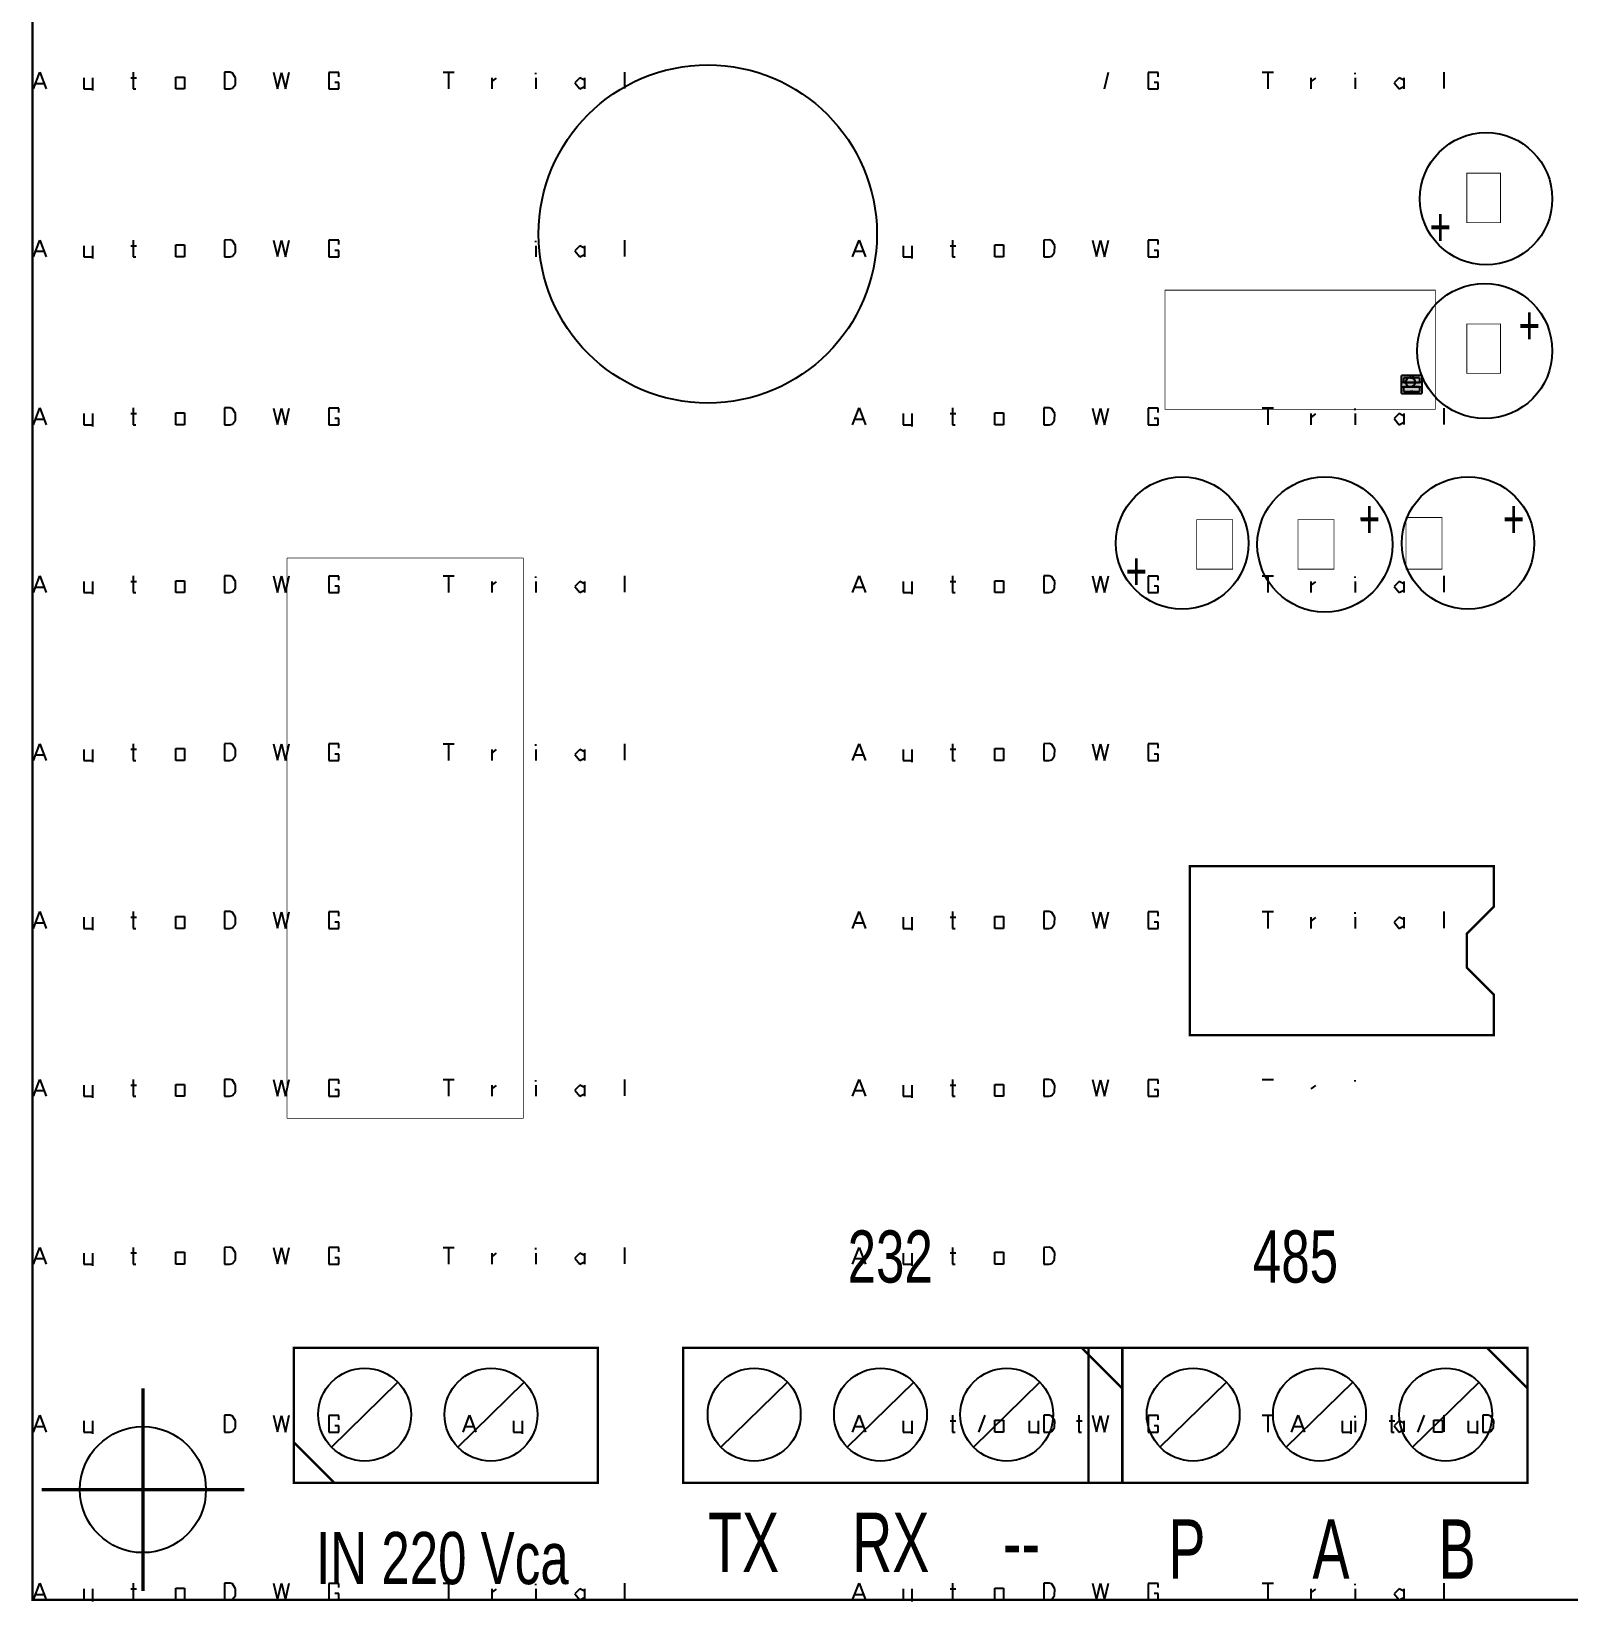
# Model space of a CAD drawing. Extents: x 108 to 261, y 58 to 185.
# Drawn here: x 107.6 to 165.5, y 58.1 to 117.2 of the extents above; entities that cross this region are included whole.
import ezdxf

# ---------------------------------------------------------------- set-up
doc = ezdxf.new("R2010")
doc.units = 0
doc.header["$MEASUREMENT"] = 0
doc.linetypes.add('atContinuous2', pattern=[0])
for name, color, linetype in [('at_Entity', 7, 'Continuous'), ('at_Rect', 7, 'Continuous'), ('at_Solid', 7, 'Continuous'), ('at_Text', 7, 'Continuous')]:
    doc.layers.add(name, color=color, linetype=linetype)
doc.styles.add('Style1', font='arial.ttf', dxfattribs={"height": 0.2})
doc.styles.add('Style4', font='', dxfattribs={"height": 0.2})
doc.styles.get('Style4').set_extended_font_data('Bank Gothic  Md  B T')

msp = doc.modelspace()

# ---------------------------------------------------------------- hatches: boundary and pattern name
at = {"layer": 'at_Solid'}
msp.add_hatch(color=7, dxfattribs=at).paths.add_polyline_path([(159.189, 103.528), (159.951, 103.528), (159.951, 104.206), (159.189, 104.206)])
msp.add_hatch(color=7, dxfattribs=at).paths.add_polyline_path([(159.189, 103.528), (159.951, 103.528), (159.951, 104.206), (159.189, 104.206)])

# ---------------------------------------------------------------- linework, layer by layer
at = {"color": 28, "true_color": 0x0a0a0a}
for p, q in [((107.709, 114.999), (107.95, 115.631)), ((107.95, 115.631), (108.191, 114.999)), ((109.605, 115.417), (109.605, 114.999)), ((109.936, 115.417), (109.936, 114.936)), ((111.377, 115.419), (111.591, 115.419)), ((111.469, 115.631), (111.469, 114.999)), ((113.063, 115.447), (113.389, 115.447)), ((113.063, 114.999), (113.063, 115.447)), ((113.389, 115.447), (113.389, 114.999)), ((114.902, 115.631), (114.9, 114.999)), ((115.109, 115.633), (114.902, 115.631)), ((115.203, 115.599), (115.109, 115.633)), ((115.314, 115.422), (115.203, 115.599)), ((115.31, 115.171), (115.314, 115.422)), ((116.74, 115.628), (116.89, 115.007)), ((116.89, 115.007), (117.04, 115.624)), ((117.04, 115.624), (117.19, 115)), ((117.19, 115), (117.339, 115.628)), ((119.208, 115.621), (118.827, 115.621)), ((118.827, 115.621), (118.827, 114.999)), ((119.204, 115.461), (119.208, 115.621)), ((107.797, 115.209), (108.099, 115.209)), ((109.605, 114.999), (109.936, 114.999)), ((111.469, 114.999), (111.568, 114.999)), ((113.389, 114.999), (113.063, 114.999)), ((114.9, 114.999), (115.104, 114.999)), ((115.104, 114.999), (115.201, 115.024)), ((115.201, 115.024), (115.31, 115.171)), ((118.827, 114.999), (119.204, 114.999)), ((119.208, 115.236), (119.056, 115.236)), ((119.204, 114.999), (119.208, 115.236)), ((138.536, 102.359), (138.777, 102.991)), ((138.777, 102.991), (139.017, 102.359)), ((142.296, 102.991), (142.296, 102.359)), ((145.729, 102.991), (145.727, 102.359)), ((145.936, 102.993), (145.729, 102.991)), ((146.03, 102.958), (145.936, 102.993)), ((146.14, 102.782), (146.03, 102.958)), ((147.567, 102.987), (147.717, 102.367)), ((147.717, 102.367), (147.867, 102.984)), ((147.867, 102.984), (148.016, 102.36)), ((148.016, 102.36), (148.166, 102.987)), ((150.035, 102.981), (149.653, 102.981)), ((149.653, 102.981), (149.653, 102.359)), ((150.031, 102.821), (150.035, 102.981)), ((138.624, 102.569), (138.925, 102.569)), ((140.432, 102.776), (140.432, 102.359)), ((140.432, 102.359), (140.763, 102.359)), ((140.763, 102.776), (140.763, 102.296)), ((142.204, 102.779), (142.418, 102.779)), ((142.296, 102.359), (142.395, 102.359)), ((143.89, 102.807), (144.216, 102.807)), ((143.89, 102.359), (143.89, 102.807)), ((144.216, 102.359), (143.89, 102.359)), ((144.216, 102.807), (144.216, 102.359)), ((145.727, 102.359), (145.931, 102.359)), ((145.931, 102.359), (146.027, 102.384)), ((146.027, 102.384), (146.136, 102.53)), ((146.136, 102.53), (146.14, 102.782)), ((149.653, 102.359), (150.031, 102.359)), ((150.035, 102.596), (149.883, 102.596)), ((150.031, 102.359), (150.035, 102.596)), ((107.709, 96.039), (107.95, 96.671)), ((107.95, 96.671), (108.191, 96.039)), ((109.605, 96.456), (109.605, 96.039)), ((109.936, 96.456), (109.936, 95.975)), ((111.377, 96.459), (111.591, 96.459)), ((111.469, 96.67), (111.469, 96.039)), ((113.063, 96.487), (113.389, 96.487)), ((113.063, 96.039), (113.063, 96.487)), ((113.389, 96.487), (113.389, 96.039)), ((114.902, 96.67), (114.9, 96.039)), ((115.109, 96.673), (114.902, 96.67)), ((115.203, 96.638), (115.109, 96.673)), ((115.314, 96.462), (115.203, 96.638)), ((115.31, 96.21), (115.314, 96.462)), ((116.74, 96.667), (116.89, 96.047)), ((116.89, 96.047), (117.04, 96.664)), ((117.04, 96.664), (117.19, 96.039)), ((117.19, 96.039), (117.339, 96.667)), ((119.208, 96.661), (118.827, 96.661)), ((118.827, 96.661), (118.827, 96.039)), ((119.204, 96.501), (119.208, 96.661)), ((107.797, 96.249), (108.099, 96.249)), ((109.605, 96.039), (109.936, 96.039)), ((111.469, 96.039), (111.568, 96.039)), ((113.389, 96.039), (113.063, 96.039)), ((114.9, 96.039), (115.104, 96.039)), ((115.104, 96.039), (115.201, 96.064)), ((115.201, 96.064), (115.31, 96.21)), ((118.827, 96.039), (119.204, 96.039)), ((119.208, 96.276), (119.056, 96.276)), ((119.204, 96.039), (119.208, 96.276)), ((138.536, 83.398), (138.777, 84.03)), ((138.777, 84.03), (139.017, 83.398)), ((142.296, 84.03), (142.296, 83.398)), ((145.729, 84.03), (145.727, 83.398)), ((145.936, 84.033), (145.729, 84.03)), ((146.03, 83.998), (145.936, 84.033)), ((146.14, 83.822), (146.03, 83.998)), ((147.567, 84.027), (147.717, 83.406)), ((147.717, 83.406), (147.867, 84.023)), ((147.867, 84.023), (148.016, 83.399)), ((148.016, 83.399), (148.166, 84.027)), ((150.035, 84.021), (149.653, 84.021)), ((149.653, 84.021), (149.653, 83.398)), ((150.031, 83.861), (150.035, 84.021)), ((138.624, 83.609), (138.925, 83.609)), ((140.432, 83.816), (140.432, 83.398)), ((140.432, 83.398), (140.763, 83.398)), ((140.763, 83.816), (140.763, 83.335)), ((142.204, 83.819), (142.418, 83.819)), ((142.296, 83.398), (142.395, 83.398)), ((143.89, 83.847), (144.216, 83.847)), ((143.89, 83.398), (143.89, 83.847)), ((144.216, 83.398), (143.89, 83.398)), ((144.216, 83.847), (144.216, 83.398)), ((145.727, 83.398), (145.931, 83.398)), ((145.931, 83.398), (146.027, 83.424)), ((146.027, 83.424), (146.136, 83.57)), ((146.136, 83.57), (146.14, 83.822)), ((149.653, 83.398), (150.031, 83.398)), ((150.035, 83.635), (149.883, 83.635)), ((150.031, 83.398), (150.035, 83.635)), ((107.709, 77.078), (107.95, 77.71)), ((107.95, 77.71), (108.191, 77.078)), ((109.605, 77.496), (109.605, 77.078)), ((109.936, 77.496), (109.936, 77.015)), ((111.377, 77.499), (111.591, 77.499)), ((111.469, 77.71), (111.469, 77.078)), ((113.063, 77.527), (113.389, 77.527)), ((113.063, 77.078), (113.063, 77.527)), ((113.389, 77.527), (113.389, 77.078)), ((114.902, 77.71), (114.9, 77.078)), ((115.109, 77.712), (114.902, 77.71)), ((115.203, 77.678), (115.109, 77.712)), ((115.314, 77.502), (115.203, 77.678)), ((115.31, 77.25), (115.314, 77.502)), ((116.74, 77.707), (116.89, 77.086)), ((116.89, 77.086), (117.04, 77.703)), ((117.04, 77.703), (117.19, 77.079)), ((117.19, 77.079), (117.339, 77.707)), ((119.208, 77.701), (118.827, 77.701)), ((118.827, 77.701), (118.827, 77.078)), ((119.204, 77.541), (119.208, 77.701)), ((107.797, 77.289), (108.099, 77.289)), ((109.605, 77.078), (109.936, 77.078)), ((111.469, 77.078), (111.568, 77.078)), ((113.389, 77.078), (113.063, 77.078)), ((114.9, 77.078), (115.104, 77.078)), ((115.104, 77.078), (115.201, 77.104)), ((115.201, 77.104), (115.31, 77.25)), ((118.827, 77.078), (119.204, 77.078)), ((119.208, 77.315), (119.056, 77.315)), ((119.204, 77.078), (119.208, 77.315)), ((123.879, 64.438), (124.12, 65.07)), ((124.12, 65.07), (124.361, 64.438)), ((138.536, 64.438), (138.777, 65.07)), ((138.777, 65.07), (139.017, 64.438)), ((142.296, 65.07), (142.296, 64.438)), ((143.288, 64.438), (143.529, 65.07)), ((145.729, 65.07), (145.727, 64.438)), ((145.936, 65.072), (145.729, 65.07)), ((146.03, 65.038), (145.936, 65.072)), ((146.14, 64.861), (146.03, 65.038)), ((147.048, 65.07), (147.048, 64.438)), ((147.567, 65.067), (147.717, 64.446)), ((147.717, 64.446), (147.867, 65.063)), ((147.867, 65.063), (148.016, 64.439)), ((148.016, 64.439), (148.166, 65.067)), ((150.035, 65.061), (149.653, 65.061)), ((149.653, 65.061), (149.653, 64.438)), ((150.031, 64.901), (150.035, 65.061)), ((155.056, 64.438), (155.297, 65.07)), ((155.297, 65.07), (155.538, 64.438)), ((158.816, 65.07), (158.816, 64.438)), ((159.809, 64.438), (160.049, 65.07)), ((162.249, 65.07), (162.247, 64.438)), ((162.456, 65.072), (162.249, 65.07)), ((162.55, 65.038), (162.456, 65.072)), ((162.661, 64.861), (162.55, 65.038)), ((123.968, 64.648), (124.269, 64.648)), ((125.775, 64.856), (125.775, 64.438)), ((125.775, 64.438), (126.106, 64.438)), ((126.106, 64.856), (126.106, 64.375)), ((138.624, 64.648), (138.925, 64.648)), ((140.432, 64.856), (140.432, 64.438)), ((140.432, 64.438), (140.763, 64.438)), ((140.763, 64.856), (140.763, 64.375)), ((142.204, 64.859), (142.418, 64.859)), ((142.296, 64.438), (142.395, 64.438)), ((143.89, 64.887), (144.216, 64.887)), ((143.89, 64.438), (143.89, 64.887)), ((144.216, 64.438), (143.89, 64.438)), ((144.216, 64.887), (144.216, 64.438)), ((145.184, 64.856), (145.184, 64.438)), ((145.184, 64.438), (145.515, 64.438)), ((145.515, 64.856), (145.515, 64.375)), ((145.727, 64.438), (145.931, 64.438)), ((145.931, 64.438), (146.027, 64.464)), ((146.027, 64.464), (146.136, 64.61)), ((146.136, 64.61), (146.14, 64.861)), ((146.956, 64.859), (147.17, 64.859)), ((147.048, 64.438), (147.147, 64.438)), ((149.653, 64.438), (150.031, 64.438)), ((150.035, 64.675), (149.883, 64.675)), ((150.031, 64.438), (150.035, 64.675)), ((155.145, 64.648), (155.446, 64.648)), ((156.952, 64.856), (156.952, 64.438)), ((156.952, 64.438), (157.283, 64.438)), ((157.283, 64.856), (157.283, 64.375)), ((158.724, 64.859), (158.938, 64.859)), ((158.816, 64.438), (158.916, 64.438)), ((160.41, 64.887), (160.736, 64.887)), ((160.41, 64.438), (160.41, 64.887)), ((160.736, 64.438), (160.41, 64.438)), ((160.736, 64.887), (160.736, 64.438)), ((161.704, 64.856), (161.704, 64.438)), ((161.704, 64.438), (162.035, 64.438)), ((162.035, 64.856), (162.035, 64.375)), ((162.247, 64.438), (162.451, 64.438)), ((162.451, 64.438), (162.548, 64.464)), ((162.548, 64.464), (162.657, 64.61)), ((162.657, 64.61), (162.661, 64.861)), ((107.709, 58.118), (107.95, 58.75)), ((107.95, 58.75), (108.191, 58.118)), ((109.605, 58.536), (109.605, 58.118)), ((109.936, 58.536), (109.936, 58.055)), ((111.377, 58.538), (111.591, 58.538)), ((111.469, 58.75), (111.469, 58.118)), ((113.063, 58.566), (113.389, 58.566)), ((113.063, 58.118), (113.063, 58.566)), ((113.389, 58.566), (113.389, 58.118)), ((114.902, 58.75), (114.9, 58.118)), ((115.109, 58.752), (114.902, 58.75)), ((115.203, 58.718), (115.109, 58.752)), ((115.314, 58.541), (115.203, 58.718)), ((115.31, 58.29), (115.314, 58.541)), ((116.74, 58.747), (116.89, 58.126)), ((116.89, 58.126), (117.04, 58.743)), ((117.04, 58.743), (117.19, 58.119)), ((117.19, 58.119), (117.339, 58.747)), ((119.208, 58.74), (118.827, 58.74)), ((118.827, 58.74), (118.827, 58.118)), ((119.204, 58.58), (119.208, 58.74)), ((107.797, 58.328), (108.099, 58.328)), ((109.605, 58.118), (109.936, 58.118)), ((111.469, 58.118), (111.568, 58.118)), ((113.389, 58.118), (113.063, 58.118)), ((114.9, 58.118), (115.104, 58.118)), ((115.104, 58.118), (115.201, 58.143)), ((115.201, 58.143), (115.31, 58.29)), ((118.827, 58.118), (119.204, 58.118)), ((119.208, 58.355), (119.056, 58.355)), ((119.204, 58.118), (119.208, 58.355))]:
    msp.add_line(p, q, dxfattribs=at)
for p, q in [((118.925, 63.874), (121.425, 66.316)), ((123.677, 63.874), (126.177, 66.316)), ((133.581, 63.874), (136.082, 66.316)), ((138.333, 63.874), (140.834, 66.316)), ((143.086, 63.874), (145.586, 66.316)), ((150.102, 63.874), (152.602, 66.316)), ((154.854, 63.874), (157.354, 66.316)), ((159.606, 63.874), (162.107, 66.316))]:
    msp.add_line(p, q)
for centre in [(120.175, 65.095), (124.927, 65.095), (134.831, 65.095), (139.584, 65.095), (144.336, 65.095), (151.352, 65.095), (156.104, 65.095), (160.856, 65.095)]:
    msp.add_circle(centre, 1.748)
at = {"layer": 'at_Entity', "color": 28, "true_color": 0x0d0d0d}
for p, q in [((153.952, 115.631), (154.37, 115.631)), ((154.16, 115.631), (154.16, 114.999)), ((155.783, 115.416), (155.783, 114.999)), ((155.788, 115.276), (155.965, 115.409)), ((157.44, 115.418), (157.44, 114.999)), ((157.442, 115.551), (157.442, 115.607)), ((159.103, 115.416), (158.914, 115.227)), ((159.278, 115.327), (159.103, 115.416)), ((159.276, 115.418), (159.276, 115.003)), ((160.783, 115.628), (160.78, 115.012)), ((158.914, 115.227), (159.098, 114.999)), ((159.098, 114.999), (159.278, 115.089)), ((126.613, 109.098), (126.613, 108.679)), ((126.615, 109.231), (126.615, 109.287)), ((128.276, 109.096), (128.087, 108.907)), ((128.087, 108.907), (128.272, 108.679)), ((128.272, 108.679), (128.451, 108.769)), ((128.451, 109.007), (128.276, 109.096)), ((128.449, 109.098), (128.449, 108.682)), ((129.956, 109.308), (129.954, 108.691)), ((153.952, 96.67), (154.37, 96.67)), ((154.16, 96.67), (154.16, 96.039)), ((155.783, 96.456), (155.783, 96.039)), ((155.788, 96.315), (155.965, 96.449)), ((157.44, 96.458), (157.44, 96.039)), ((157.442, 96.591), (157.442, 96.647)), ((159.103, 96.456), (158.914, 96.266)), ((159.278, 96.367), (159.103, 96.456)), ((159.276, 96.458), (159.276, 96.042)), ((160.783, 96.668), (160.78, 96.051)), ((158.914, 96.266), (159.098, 96.039)), ((159.098, 96.039), (159.278, 96.129)), ((123.125, 90.35), (123.543, 90.35)), ((123.333, 90.35), (123.333, 89.718)), ((124.957, 90.135), (124.957, 89.718)), ((124.961, 89.995), (125.139, 90.128)), ((126.613, 90.138), (126.613, 89.718)), ((126.615, 90.271), (126.615, 90.327)), ((128.276, 90.135), (128.087, 89.946)), ((128.087, 89.946), (128.272, 89.718)), ((128.451, 90.047), (128.276, 90.135)), ((128.449, 90.138), (128.449, 89.722)), ((129.956, 90.348), (129.954, 89.731)), ((128.272, 89.718), (128.451, 89.809)), ((153.952, 77.71), (154.37, 77.71)), ((155.788, 77.355), (155.965, 77.488)), ((157.442, 77.631), (157.442, 77.687)), ((123.125, 71.39), (123.543, 71.39)), ((123.333, 71.39), (123.333, 70.758)), ((124.957, 71.175), (124.957, 70.758)), ((124.961, 71.035), (125.139, 71.168)), ((126.613, 71.177), (126.613, 70.758)), ((126.615, 71.311), (126.615, 71.367)), ((128.276, 71.175), (128.087, 70.986)), ((128.087, 70.986), (128.272, 70.758)), ((128.451, 71.086), (128.276, 71.175)), ((128.449, 71.177), (128.449, 70.762)), ((129.956, 71.388), (129.954, 70.771)), ((128.272, 70.758), (128.451, 70.848)), ((153.952, 58.75), (154.37, 58.75)), ((154.16, 58.75), (154.16, 58.118)), ((155.783, 58.535), (155.783, 58.118)), ((155.788, 58.395), (155.965, 58.528)), ((157.44, 58.537), (157.44, 58.118)), ((157.442, 58.67), (157.442, 58.726)), ((159.103, 58.535), (158.914, 58.346)), ((159.278, 58.446), (159.103, 58.535)), ((159.276, 58.537), (159.276, 58.122)), ((160.783, 58.747), (160.78, 58.131)), ((158.914, 58.346), (159.098, 58.118)), ((159.098, 58.118), (159.278, 58.208))]:
    msp.add_line(p, q, dxfattribs=at)
at = {"layer": 'at_Entity', "color": 0}
for points in [[(260.514, 184.52, 0.0897, 0.0897, 0), (107.679, 184.52, 0.0897, 0.0897, 0), (107.679, 58.118, 0.0897, 0.0897, 0), (260.514, 58.118, 0.0897, 0.0897, 0), (260.514, 184.52, 0.0897, 0.0897, 0)], [(162.917, 111.83, 0.0299, 0.0299, 0), (161.646, 111.83, 0.0299, 0.0299, 0), (161.646, 109.967, 0.0299, 0.0299, 0), (162.917, 109.967, 0.0299, 0.0299, 0), (162.917, 111.83, 0.0299, 0.0299, 0)], [(160.46, 107.425, 0.0299, 0.0299, 0), (150.293, 107.425, 0.0299, 0.0299, 0), (150.293, 102.935, 0.0299, 0.0299, 0), (160.46, 102.935, 0.0299, 0.0299, 0), (160.46, 107.425, 0.0299, 0.0299, 0)], [(162.917, 106.154, 0.0299, 0.0299, 0), (161.646, 106.154, 0.0299, 0.0299, 0), (161.646, 104.29, 0.0299, 0.0299, 0), (162.917, 104.29, 0.0299, 0.0299, 0), (162.917, 106.154, 0.0299, 0.0299, 0)], [(152.835, 98.784, 0.0299, 0.0299, 0), (151.479, 98.784, 0.0299, 0.0299, 0), (151.479, 96.92, 0.0299, 0.0299, 0), (152.835, 96.92, 0.0299, 0.0299, 0), (152.835, 98.784, 0.0299, 0.0299, 0)], [(156.647, 98.784, 0.0299, 0.0299, 0), (155.292, 98.784, 0.0299, 0.0299, 0), (155.292, 96.92, 0.0299, 0.0299, 0), (156.647, 96.92, 0.0299, 0.0299, 0), (156.647, 98.784, 0.0299, 0.0299, 0)], [(160.714, 98.868, 0.0299, 0.0299, 0), (159.358, 98.868, 0.0299, 0.0299, 0), (159.358, 96.92, 0.0299, 0.0299, 0), (160.714, 96.92, 0.0299, 0.0299, 0), (160.714, 98.868, 0.0299, 0.0299, 0)], [(117.252, 97.343, 0.0299, 0.0299, 0), (126.148, 97.343, 0.0299, 0.0299, 0)], [(117.252, 97.343, 0.0299, 0.0299, 0), (117.252, 76.248, 0.0299, 0.0299, 0)], [(126.148, 97.343, 0.0299, 0.0299, 0), (126.148, 76.248, 0.0299, 0.0299, 0)], [(162.662, 85.737, 0.0897, 0.0897, 0), (162.662, 84.212, 0.0897, 0.0897, 0), (161.646, 83.195, 0.0897, 0.0897, 0), (161.646, 81.924, 0.0897, 0.0897, 0), (162.662, 80.908, 0.0897, 0.0897, 0), (162.662, 79.383, 0.0897, 0.0897, 0), (151.225, 79.383, 0.0897, 0.0897, 0), (151.225, 85.737, 0.0897, 0.0897, 0), (162.662, 85.737, 0.0897, 0.0897, 0)], [(117.252, 76.248, 0.0299, 0.0299, 0), (126.148, 76.248, 0.0299, 0.0299, 0)], [(128.944, 67.607, 0.0897, 0.0897, 0), (117.507, 67.607, 0.0897, 0.0897, 0), (117.507, 62.523, 0.0897, 0.0897, 0), (128.944, 62.523, 0.0897, 0.0897, 0), (128.944, 67.607, 0.0897, 0.0897, 0)], [(148.684, 67.607, 0.0897, 0.0897, 0), (132.163, 67.607, 0.0897, 0.0897, 0), (132.163, 62.523, 0.0897, 0.0897, 0), (148.684, 62.523, 0.0897, 0.0897, 0), (148.684, 67.607, 0.0897, 0.0897, 0)], [(147.159, 67.607, 0.0897, 0.0897, 0), (148.684, 66.082, 0.0897, 0.0897, 0)], [(163.933, 67.607, 0.0897, 0.0897, 0), (147.413, 67.607, 0.0897, 0.0897, 0), (147.413, 62.523, 0.0897, 0.0897, 0), (163.933, 62.523, 0.0897, 0.0897, 0), (163.933, 67.607, 0.0897, 0.0897, 0)], [(162.408, 67.607, 0.0897, 0.0897, 0), (163.933, 66.082, 0.0897, 0.0897, 0)], [(111.83, 58.457, 0.12, 0.12, 0), (111.83, 66.082, 0.12, 0.12, 0)], [(119.032, 62.523, 0.0897, 0.0897, 0), (117.507, 64.048, 0.0897, 0.0897, 0)], [(108.018, 62.269, 0.12, 0.12, 0), (115.643, 62.269, 0.12, 0.12, 0)]]:
    msp.add_lwpolyline(points, format="xyseb", dxfattribs=at)
at = {"layer": 'at_Entity', "color": 0, "linetype": 'atContinuous2'}
for centre, radius in [((133.085, 109.538), 6.364), ((162.374, 110.864), 2.491), ((162.322, 105.136), 2.543), ((159.528, 103.959), 0.177), ((150.937, 97.902), 2.491), ((156.307, 97.85), 2.543), ((161.697, 97.902), 2.491), ((111.83, 62.269), 2.372)]:
    msp.add_circle(centre, radius, dxfattribs=at)
at = {"layer": 'at_Rect', "color": 28, "true_color": 0x0b0b0b}
for p, q in [((123.125, 115.631), (123.543, 115.631)), ((123.333, 115.631), (123.333, 114.999)), ((124.957, 115.416), (124.957, 114.999)), ((124.961, 115.276), (125.139, 115.409)), ((126.613, 115.418), (126.613, 114.999)), ((126.615, 115.551), (126.615, 115.607)), ((128.276, 115.416), (128.087, 115.227)), ((128.451, 115.327), (128.276, 115.416)), ((128.449, 115.418), (128.449, 115.003)), ((129.956, 115.628), (129.954, 115.012)), ((128.087, 115.227), (128.272, 114.999)), ((128.272, 114.999), (128.451, 115.089)), ((153.952, 102.991), (154.37, 102.991)), ((154.16, 102.991), (154.16, 102.359)), ((157.442, 102.911), (157.442, 102.967)), ((160.783, 102.988), (160.78, 102.371)), ((155.783, 102.776), (155.783, 102.359)), ((155.788, 102.636), (155.965, 102.769)), ((157.44, 102.778), (157.44, 102.359)), ((159.103, 102.776), (158.914, 102.587)), ((158.914, 102.587), (159.098, 102.359)), ((159.098, 102.359), (159.278, 102.449)), ((159.278, 102.687), (159.103, 102.776)), ((159.276, 102.778), (159.276, 102.362)), ((123.125, 96.67), (123.543, 96.67)), ((123.333, 96.67), (123.333, 96.039)), ((124.957, 96.456), (124.957, 96.039)), ((124.961, 96.315), (125.139, 96.449)), ((126.613, 96.458), (126.613, 96.039)), ((126.615, 96.591), (126.615, 96.647)), ((128.276, 96.456), (128.087, 96.266)), ((128.451, 96.367), (128.276, 96.456)), ((128.449, 96.458), (128.449, 96.042)), ((129.956, 96.668), (129.954, 96.051)), ((128.087, 96.266), (128.272, 96.039)), ((128.272, 96.039), (128.451, 96.129)), ((153.952, 84.03), (154.37, 84.03)), ((154.16, 84.03), (154.16, 83.398)), ((157.442, 83.951), (157.442, 84.007)), ((160.783, 84.028), (160.78, 83.411)), ((155.783, 83.815), (155.783, 83.398)), ((155.788, 83.675), (155.965, 83.808)), ((157.44, 83.818), (157.44, 83.398)), ((159.103, 83.815), (158.914, 83.626)), ((158.914, 83.626), (159.098, 83.398)), ((159.098, 83.398), (159.278, 83.488)), ((159.278, 83.727), (159.103, 83.815)), ((159.276, 83.818), (159.276, 83.402)), ((123.125, 77.71), (123.543, 77.71)), ((123.333, 77.71), (123.333, 77.078)), ((124.957, 77.495), (124.957, 77.078)), ((124.961, 77.355), (125.139, 77.488)), ((126.613, 77.498), (126.613, 77.078)), ((126.615, 77.631), (126.615, 77.687)), ((128.276, 77.495), (128.087, 77.306)), ((128.451, 77.407), (128.276, 77.495)), ((128.449, 77.498), (128.449, 77.082)), ((129.956, 77.708), (129.954, 77.091)), ((128.087, 77.306), (128.272, 77.078)), ((128.272, 77.078), (128.451, 77.168)), ((153.952, 65.07), (154.37, 65.07)), ((154.16, 65.07), (154.16, 64.438)), ((157.442, 64.99), (157.442, 65.047)), ((160.783, 65.068), (160.78, 64.451)), ((157.44, 64.857), (157.44, 64.438)), ((159.103, 64.855), (158.914, 64.666)), ((158.914, 64.666), (159.098, 64.438)), ((159.098, 64.438), (159.278, 64.528)), ((159.278, 64.766), (159.103, 64.855)), ((159.276, 64.857), (159.276, 64.442)), ((123.125, 58.75), (123.543, 58.75)), ((123.333, 58.75), (123.333, 58.118)), ((124.957, 58.535), (124.957, 58.118)), ((124.961, 58.395), (125.139, 58.528)), ((126.613, 58.537), (126.613, 58.118)), ((126.615, 58.67), (126.615, 58.726)), ((128.276, 58.535), (128.087, 58.346)), ((128.451, 58.446), (128.276, 58.535)), ((128.449, 58.537), (128.449, 58.122)), ((129.956, 58.747), (129.954, 58.131)), ((128.087, 58.346), (128.272, 58.118)), ((128.272, 58.118), (128.451, 58.208))]:
    msp.add_line(p, q, dxfattribs=at)
at = {"layer": 'at_Rect', "color": 7, "linetype": 'atContinuous2'}
for p, q in [((159.951, 104.206), (159.189, 104.206)), ((159.189, 103.528), (159.189, 104.206)), ((159.867, 104.121), (159.274, 104.121)), ((159.274, 103.951), (159.274, 104.121)), ((159.612, 104.206), (159.528, 104.206)), ((159.528, 104.121), (159.528, 104.206)), ((159.528, 104.121), (159.612, 104.121)), ((159.612, 104.206), (159.612, 104.121)), ((159.867, 104.121), (159.867, 103.951)), ((159.951, 104.206), (159.951, 103.528)), ((159.951, 103.951), (159.189, 103.951)), ((159.189, 103.782), (159.189, 103.951)), ((159.189, 103.782), (159.951, 103.782)), ((159.189, 103.528), (159.951, 103.528)), ((159.274, 103.951), (159.867, 103.951)), ((159.867, 103.782), (159.274, 103.782)), ((159.274, 103.613), (159.274, 103.782)), ((159.274, 103.613), (159.867, 103.613)), ((159.612, 103.613), (159.528, 103.613)), ((159.528, 103.528), (159.528, 103.613)), ((159.528, 103.528), (159.612, 103.528)), ((159.612, 103.613), (159.612, 103.528)), ((159.867, 103.782), (159.867, 103.613)), ((159.951, 103.951), (159.951, 103.782))]:
    msp.add_line(p, q, dxfattribs=at)
at = {"layer": 'at_Solid', "color": 28, "true_color": 0x0e0e0e}
for p, q in [((138.536, 108.679), (138.777, 109.311)), ((138.624, 108.889), (138.925, 108.889)), ((138.777, 109.311), (139.017, 108.679)), ((140.432, 109.097), (140.432, 108.679)), ((140.763, 109.097), (140.763, 108.616)), ((142.204, 109.099), (142.418, 109.099)), ((142.296, 109.311), (142.296, 108.679)), ((143.89, 109.127), (144.216, 109.127)), ((143.89, 108.679), (143.89, 109.127)), ((144.216, 109.127), (144.216, 108.679)), ((145.729, 109.311), (145.727, 108.679)), ((145.936, 109.313), (145.729, 109.311)), ((146.03, 109.279), (145.936, 109.313)), ((146.027, 108.704), (146.136, 108.851)), ((146.14, 109.102), (146.03, 109.279)), ((146.136, 108.851), (146.14, 109.102)), ((147.567, 109.307), (147.717, 108.687)), ((147.717, 108.687), (147.867, 109.304)), ((147.867, 109.304), (148.016, 108.68)), ((148.016, 108.68), (148.166, 109.307)), ((150.035, 109.301), (149.653, 109.301)), ((149.653, 109.301), (149.653, 108.679)), ((150.035, 108.916), (149.883, 108.916)), ((150.031, 109.141), (150.035, 109.301)), ((150.031, 108.679), (150.035, 108.916)), ((140.432, 108.679), (140.763, 108.679)), ((142.296, 108.679), (142.395, 108.679)), ((144.216, 108.679), (143.89, 108.679)), ((145.727, 108.679), (145.931, 108.679)), ((145.931, 108.679), (146.027, 108.704)), ((149.653, 108.679), (150.031, 108.679)), ((107.709, 102.359), (107.95, 102.991)), ((107.95, 102.991), (108.191, 102.359)), ((111.469, 102.991), (111.469, 102.359)), ((114.902, 102.991), (114.9, 102.359)), ((115.109, 102.993), (114.902, 102.991)), ((115.203, 102.958), (115.109, 102.993)), ((115.314, 102.782), (115.203, 102.958)), ((116.74, 102.987), (116.89, 102.367)), ((116.89, 102.367), (117.04, 102.984)), ((117.04, 102.984), (117.19, 102.36)), ((117.19, 102.36), (117.339, 102.987)), ((119.208, 102.981), (118.827, 102.981)), ((118.827, 102.981), (118.827, 102.359)), ((119.204, 102.821), (119.208, 102.981)), ((107.797, 102.569), (108.099, 102.569)), ((109.605, 102.776), (109.605, 102.359)), ((109.605, 102.359), (109.936, 102.359)), ((109.936, 102.776), (109.936, 102.296)), ((111.377, 102.779), (111.591, 102.779)), ((111.469, 102.359), (111.568, 102.359)), ((113.063, 102.807), (113.389, 102.807)), ((113.063, 102.359), (113.063, 102.807)), ((113.389, 102.359), (113.063, 102.359)), ((113.389, 102.807), (113.389, 102.359)), ((114.9, 102.359), (115.104, 102.359)), ((115.104, 102.359), (115.201, 102.384)), ((115.201, 102.384), (115.31, 102.53)), ((115.31, 102.53), (115.314, 102.782)), ((118.827, 102.359), (119.204, 102.359)), ((119.208, 102.596), (119.056, 102.596)), ((119.204, 102.359), (119.208, 102.596)), ((138.536, 89.718), (138.777, 90.35)), ((138.624, 89.929), (138.925, 89.929)), ((138.777, 90.35), (139.017, 89.718)), ((140.432, 90.136), (140.432, 89.718)), ((140.763, 90.136), (140.763, 89.655)), ((142.204, 90.139), (142.418, 90.139)), ((142.296, 90.35), (142.296, 89.718)), ((143.89, 90.167), (144.216, 90.167)), ((143.89, 89.718), (143.89, 90.167)), ((144.216, 90.167), (144.216, 89.718)), ((145.729, 90.35), (145.727, 89.718)), ((145.936, 90.353), (145.729, 90.35)), ((146.03, 90.318), (145.936, 90.353)), ((146.027, 89.744), (146.136, 89.89)), ((146.14, 90.142), (146.03, 90.318)), ((146.136, 89.89), (146.14, 90.142)), ((147.567, 90.347), (147.717, 89.727)), ((147.717, 89.727), (147.867, 90.344)), ((147.867, 90.344), (148.016, 89.719)), ((148.016, 89.719), (148.166, 90.347)), ((150.035, 90.341), (149.653, 90.341)), ((149.653, 90.341), (149.653, 89.718)), ((150.035, 89.955), (149.883, 89.955)), ((150.031, 90.181), (150.035, 90.341)), ((150.031, 89.718), (150.035, 89.955)), ((140.432, 89.718), (140.763, 89.718)), ((142.296, 89.718), (142.395, 89.718)), ((144.216, 89.718), (143.89, 89.718)), ((145.727, 89.718), (145.931, 89.718)), ((145.931, 89.718), (146.027, 89.744)), ((149.653, 89.718), (150.031, 89.718)), ((107.709, 83.398), (107.95, 84.03)), ((107.95, 84.03), (108.191, 83.398)), ((111.469, 84.03), (111.469, 83.398)), ((114.902, 84.03), (114.9, 83.398)), ((115.109, 84.033), (114.902, 84.03)), ((115.203, 83.998), (115.109, 84.033)), ((115.314, 83.822), (115.203, 83.998)), ((116.74, 84.027), (116.89, 83.406)), ((116.89, 83.406), (117.04, 84.023)), ((117.04, 84.023), (117.19, 83.399)), ((117.19, 83.399), (117.339, 84.027)), ((119.208, 84.021), (118.827, 84.021)), ((118.827, 84.021), (118.827, 83.398)), ((119.204, 83.861), (119.208, 84.021)), ((107.797, 83.609), (108.099, 83.609)), ((109.605, 83.816), (109.605, 83.398)), ((109.605, 83.398), (109.936, 83.398)), ((109.936, 83.816), (109.936, 83.335)), ((111.377, 83.819), (111.591, 83.819)), ((111.469, 83.398), (111.568, 83.398)), ((113.063, 83.847), (113.389, 83.847)), ((113.063, 83.398), (113.063, 83.847)), ((113.389, 83.398), (113.063, 83.398)), ((113.389, 83.847), (113.389, 83.398)), ((114.9, 83.398), (115.104, 83.398)), ((115.104, 83.398), (115.201, 83.424)), ((115.201, 83.424), (115.31, 83.57)), ((115.31, 83.57), (115.314, 83.822)), ((118.827, 83.398), (119.204, 83.398)), ((119.208, 83.635), (119.056, 83.635)), ((119.204, 83.398), (119.208, 83.635)), ((138.536, 70.758), (138.777, 71.39)), ((138.624, 70.968), (138.925, 70.968)), ((138.777, 71.39), (139.017, 70.758)), ((140.432, 71.176), (140.432, 70.758)), ((140.763, 71.176), (140.763, 70.695)), ((142.204, 71.179), (142.418, 71.179)), ((142.296, 71.39), (142.296, 70.758)), ((143.89, 71.207), (144.216, 71.207)), ((143.89, 70.758), (143.89, 71.207)), ((144.216, 71.207), (144.216, 70.758)), ((145.729, 71.39), (145.727, 70.758)), ((145.936, 71.392), (145.729, 71.39)), ((146.03, 71.358), (145.936, 71.392)), ((146.14, 71.182), (146.03, 71.358)), ((146.136, 70.93), (146.14, 71.182)), ((140.432, 70.758), (140.763, 70.758)), ((142.296, 70.758), (142.395, 70.758)), ((144.216, 70.758), (143.89, 70.758)), ((145.727, 70.758), (145.931, 70.758)), ((145.931, 70.758), (146.027, 70.784)), ((146.027, 70.784), (146.136, 70.93)), ((107.709, 64.438), (107.95, 65.07)), ((107.95, 65.07), (108.191, 64.438)), ((114.902, 65.07), (114.9, 64.438)), ((115.109, 65.072), (114.902, 65.07)), ((115.203, 65.038), (115.109, 65.072)), ((115.314, 64.861), (115.203, 65.038)), ((116.74, 65.067), (116.89, 64.446)), ((116.89, 64.446), (117.04, 65.063)), ((117.04, 65.063), (117.19, 64.439)), ((117.19, 64.439), (117.339, 65.067)), ((119.208, 65.061), (118.827, 65.061)), ((118.827, 65.061), (118.827, 64.438)), ((119.204, 64.901), (119.208, 65.061)), ((107.797, 64.648), (108.099, 64.648)), ((109.605, 64.856), (109.605, 64.438)), ((109.605, 64.438), (109.936, 64.438)), ((109.936, 64.856), (109.936, 64.375)), ((114.9, 64.438), (115.104, 64.438)), ((115.104, 64.438), (115.201, 64.464)), ((115.201, 64.464), (115.31, 64.61)), ((115.31, 64.61), (115.314, 64.861)), ((118.827, 64.438), (119.204, 64.438)), ((119.208, 64.675), (119.056, 64.675)), ((119.204, 64.438), (119.208, 64.675))]:
    msp.add_line(p, q, dxfattribs=at)
at = {"layer": 'at_Text', "color": 28, "true_color": 0x0c0c0c}
for p, q in [((148.016, 115), (148.166, 115.628)), ((150.035, 115.621), (149.653, 115.621)), ((149.653, 115.621), (149.653, 114.999)), ((150.031, 115.461), (150.035, 115.621)), ((149.653, 114.999), (150.031, 114.999)), ((150.035, 115.236), (149.883, 115.236)), ((150.031, 114.999), (150.035, 115.236)), ((107.709, 108.679), (107.95, 109.311)), ((107.797, 108.889), (108.099, 108.889)), ((107.95, 109.311), (108.191, 108.679)), ((109.605, 109.097), (109.605, 108.679)), ((109.936, 109.097), (109.936, 108.616)), ((111.377, 109.099), (111.591, 109.099)), ((111.469, 109.311), (111.469, 108.679)), ((113.063, 109.127), (113.389, 109.127)), ((113.063, 108.679), (113.063, 109.127)), ((113.389, 109.127), (113.389, 108.679)), ((114.902, 109.311), (114.9, 108.679)), ((115.109, 109.313), (114.902, 109.311)), ((115.203, 109.279), (115.109, 109.313)), ((115.201, 108.704), (115.31, 108.851)), ((115.314, 109.102), (115.203, 109.279)), ((115.31, 108.851), (115.314, 109.102)), ((116.74, 109.307), (116.89, 108.687)), ((116.89, 108.687), (117.04, 109.304)), ((117.04, 109.304), (117.19, 108.68)), ((117.19, 108.68), (117.339, 109.307)), ((119.208, 109.301), (118.827, 109.301)), ((118.827, 109.301), (118.827, 108.679)), ((119.208, 108.916), (119.056, 108.916)), ((119.204, 109.141), (119.208, 109.301)), ((119.204, 108.679), (119.208, 108.916)), ((109.605, 108.679), (109.936, 108.679)), ((111.469, 108.679), (111.568, 108.679)), ((113.389, 108.679), (113.063, 108.679)), ((114.9, 108.679), (115.104, 108.679)), ((115.104, 108.679), (115.201, 108.704)), ((118.827, 108.679), (119.204, 108.679)), ((138.536, 96.039), (138.777, 96.671)), ((138.777, 96.671), (139.017, 96.039)), ((140.432, 96.456), (140.432, 96.039)), ((140.763, 96.456), (140.763, 95.975)), ((142.204, 96.459), (142.418, 96.459)), ((142.296, 96.67), (142.296, 96.039)), ((143.89, 96.487), (144.216, 96.487)), ((143.89, 96.039), (143.89, 96.487)), ((144.216, 96.487), (144.216, 96.039)), ((145.729, 96.67), (145.727, 96.039)), ((145.936, 96.673), (145.729, 96.67)), ((146.03, 96.638), (145.936, 96.673)), ((146.14, 96.462), (146.03, 96.638)), ((146.136, 96.21), (146.14, 96.462)), ((147.567, 96.667), (147.717, 96.047)), ((147.717, 96.047), (147.867, 96.664)), ((147.867, 96.664), (148.016, 96.039)), ((148.016, 96.039), (148.166, 96.667)), ((150.035, 96.661), (149.653, 96.661)), ((149.653, 96.661), (149.653, 96.039)), ((150.031, 96.501), (150.035, 96.661)), ((138.624, 96.249), (138.925, 96.249)), ((140.432, 96.039), (140.763, 96.039)), ((142.296, 96.039), (142.395, 96.039)), ((144.216, 96.039), (143.89, 96.039)), ((145.727, 96.039), (145.931, 96.039)), ((145.931, 96.039), (146.027, 96.064)), ((146.027, 96.064), (146.136, 96.21)), ((149.653, 96.039), (150.031, 96.039)), ((150.035, 96.276), (149.883, 96.276)), ((150.031, 96.039), (150.035, 96.276)), ((107.709, 89.718), (107.95, 90.35)), ((107.797, 89.929), (108.099, 89.929)), ((107.95, 90.35), (108.191, 89.718)), ((109.605, 90.136), (109.605, 89.718)), ((109.936, 90.136), (109.936, 89.655)), ((111.377, 90.139), (111.591, 90.139)), ((111.469, 90.35), (111.469, 89.718)), ((113.063, 90.167), (113.389, 90.167)), ((113.063, 89.718), (113.063, 90.167)), ((113.389, 90.167), (113.389, 89.718)), ((114.902, 90.35), (114.9, 89.718)), ((115.109, 90.353), (114.902, 90.35)), ((115.203, 90.318), (115.109, 90.353)), ((115.201, 89.744), (115.31, 89.89)), ((115.314, 90.142), (115.203, 90.318)), ((115.31, 89.89), (115.314, 90.142)), ((116.74, 90.347), (116.89, 89.727)), ((116.89, 89.727), (117.04, 90.344)), ((117.04, 90.344), (117.19, 89.719)), ((117.19, 89.719), (117.339, 90.347)), ((119.208, 90.341), (118.827, 90.341)), ((118.827, 90.341), (118.827, 89.718)), ((119.208, 89.955), (119.056, 89.955)), ((119.204, 90.181), (119.208, 90.341)), ((119.204, 89.718), (119.208, 89.955)), ((109.605, 89.718), (109.936, 89.718)), ((111.469, 89.718), (111.568, 89.718)), ((113.389, 89.718), (113.063, 89.718)), ((114.9, 89.718), (115.104, 89.718)), ((115.104, 89.718), (115.201, 89.744)), ((118.827, 89.718), (119.204, 89.718)), ((138.536, 77.078), (138.777, 77.71)), ((138.777, 77.71), (139.017, 77.078)), ((140.432, 77.496), (140.432, 77.078)), ((140.763, 77.496), (140.763, 77.015)), ((142.204, 77.499), (142.418, 77.499)), ((142.296, 77.71), (142.296, 77.078)), ((143.89, 77.527), (144.216, 77.527)), ((143.89, 77.078), (143.89, 77.527)), ((144.216, 77.527), (144.216, 77.078)), ((145.729, 77.71), (145.727, 77.078)), ((145.936, 77.712), (145.729, 77.71)), ((146.03, 77.678), (145.936, 77.712)), ((146.14, 77.502), (146.03, 77.678)), ((146.136, 77.25), (146.14, 77.502)), ((147.567, 77.707), (147.717, 77.086)), ((147.717, 77.086), (147.867, 77.703)), ((147.867, 77.703), (148.016, 77.079)), ((148.016, 77.079), (148.166, 77.707)), ((150.035, 77.701), (149.653, 77.701)), ((149.653, 77.701), (149.653, 77.078)), ((150.031, 77.541), (150.035, 77.701)), ((138.624, 77.289), (138.925, 77.289)), ((140.432, 77.078), (140.763, 77.078)), ((142.296, 77.078), (142.395, 77.078)), ((144.216, 77.078), (143.89, 77.078)), ((145.727, 77.078), (145.931, 77.078)), ((145.931, 77.078), (146.027, 77.104)), ((146.027, 77.104), (146.136, 77.25)), ((149.653, 77.078), (150.031, 77.078)), ((150.035, 77.315), (149.883, 77.315)), ((150.031, 77.078), (150.035, 77.315)), ((107.709, 70.758), (107.95, 71.39)), ((107.797, 70.968), (108.099, 70.968)), ((107.95, 71.39), (108.191, 70.758)), ((109.605, 71.176), (109.605, 70.758)), ((109.936, 71.176), (109.936, 70.695)), ((111.377, 71.179), (111.591, 71.179)), ((111.469, 71.39), (111.469, 70.758)), ((113.063, 71.207), (113.389, 71.207)), ((113.063, 70.758), (113.063, 71.207)), ((113.389, 71.207), (113.389, 70.758)), ((114.902, 71.39), (114.9, 70.758)), ((115.109, 71.392), (114.902, 71.39)), ((115.203, 71.358), (115.109, 71.392)), ((115.314, 71.182), (115.203, 71.358)), ((115.31, 70.93), (115.314, 71.182)), ((116.74, 71.387), (116.89, 70.766)), ((116.89, 70.766), (117.04, 71.383)), ((117.04, 71.383), (117.19, 70.759)), ((117.19, 70.759), (117.339, 71.387)), ((119.208, 71.381), (118.827, 71.381)), ((118.827, 71.381), (118.827, 70.758)), ((119.208, 70.995), (119.056, 70.995)), ((119.204, 71.221), (119.208, 71.381)), ((119.204, 70.758), (119.208, 70.995)), ((109.605, 70.758), (109.936, 70.758)), ((111.469, 70.758), (111.568, 70.758)), ((113.389, 70.758), (113.063, 70.758)), ((114.9, 70.758), (115.104, 70.758)), ((115.104, 70.758), (115.201, 70.784)), ((115.201, 70.784), (115.31, 70.93)), ((118.827, 70.758), (119.204, 70.758)), ((138.536, 58.118), (138.777, 58.75)), ((138.777, 58.75), (139.017, 58.118)), ((140.432, 58.536), (140.432, 58.118)), ((140.763, 58.536), (140.763, 58.055)), ((142.204, 58.538), (142.418, 58.538)), ((142.296, 58.75), (142.296, 58.118)), ((143.89, 58.566), (144.216, 58.566)), ((143.89, 58.118), (143.89, 58.566)), ((144.216, 58.566), (144.216, 58.118)), ((145.729, 58.75), (145.727, 58.118)), ((145.936, 58.752), (145.729, 58.75)), ((146.03, 58.718), (145.936, 58.752)), ((146.14, 58.541), (146.03, 58.718)), ((146.136, 58.29), (146.14, 58.541)), ((147.567, 58.747), (147.717, 58.126)), ((147.717, 58.126), (147.867, 58.743)), ((147.867, 58.743), (148.016, 58.119)), ((148.016, 58.119), (148.166, 58.747)), ((150.035, 58.74), (149.653, 58.74)), ((149.653, 58.74), (149.653, 58.118)), ((150.031, 58.58), (150.035, 58.74)), ((138.624, 58.328), (138.925, 58.328)), ((140.432, 58.118), (140.763, 58.118)), ((142.296, 58.118), (142.395, 58.118)), ((144.216, 58.118), (143.89, 58.118)), ((145.727, 58.118), (145.931, 58.118)), ((145.931, 58.118), (146.027, 58.143)), ((146.027, 58.143), (146.136, 58.29)), ((149.653, 58.118), (150.031, 58.118)), ((150.035, 58.355), (149.883, 58.355)), ((150.031, 58.118), (150.035, 58.355))]:
    msp.add_line(p, q, dxfattribs=at)

# ---------------------------------------------------------------- texts
at = {"layer": 'at_Text', "color": 0, "width": 0.7}
for s, height, rotation, style, p in [('+', 1.423, 180.00055, 'Style1', (161.053, 110.475)), ('+', 1.423, 0.00055, 'Style1', (163.594, 105.392)), ('+', 1.423, 0.00055, 'Style1', (157.579, 98.106)), ('+', 1.423, 0.00055, 'Style1', (163.001, 98.106)), ('+', 1.423, 180.00055, 'Style1', (149.616, 97.513)), ('232', 1.9653, 0.00055, 'Style1', (138.348, 70.063)), ('485', 1.9653, 0.00055, 'Style1', (153.597, 70.063)), ('TX', 2.2364, 0.00055, 'Style4', (133.095, 59.168)), ('RX', 2.2364, 0.00055, 'Style4', (138.517, 59.168)), ('P', 2.236, 0.00055, 'Style4', (150.417, 58.914)), ('A', 2.236, 0.00055, 'Style4', (155.839, 58.914)), ('B', 2.236, 0.00055, 'Style4', (160.584, 58.914)), ('IN 220 Vca', 1.9653, 0.00055, 'Style1', (118.345, 58.711)), ('--', 2.2364, 0.00055, 'Style4', (144.193, 59.168))]:
    msp.add_text(s, height=height, rotation=rotation, dxfattribs=dict(at, style=style)).set_placement(p)

doc.saveas('drawing.dxf')
